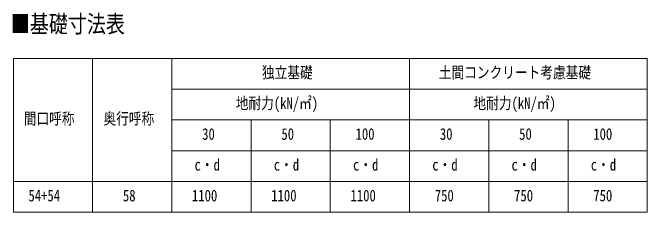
# Model space of a CAD drawing. Units: millimetres, scale not verified. Extents: x -16820 to 16820, y -11880 to 11880.
# Drawn here: x 973 to 8180, y -3479 to -1209 of the extents above; entities that cross this region are included whole.
import ezdxf
from ezdxf.enums import TextEntityAlignment as Align

# ---------------------------------------------------------------- set-up
doc = ezdxf.new("R2010")
doc.units = ezdxf.units.MM
doc.header["$LTSCALE"] = 60
doc.layers.add('0-1_TABLE1', color=7, linetype='Continuous', lineweight=18)
doc.layers.add('0-2_USER1', color=3, linetype='Continuous')
doc.styles.add('ＭＳ ゴシック', font='')
doc.styles.get('ＭＳ ゴシック').set_extended_font_data('MS Gothic')

msp = doc.modelspace()

# ---------------------------------------------------------------- linework, layer by layer
at = {"layer": '0-1_TABLE1'}
for p, q in [((980.08, -1728.88), (8180.08, -1728.88)), ((1880.08, -1728.88), (1880.08, -3478.88)), ((2780.08, -1728.88), (2780.08, -3478.88)), ((5480.08, -1728.88), (5480.08, -3478.88)), ((2780.08, -2078.88), (8180.08, -2078.88)), ((2780.08, -2428.88), (8180.08, -2428.88)), ((3680.08, -2428.88), (3680.08, -3478.88)), ((4580.08, -2428.88), (4580.08, -3478.88)), ((6380.08, -2428.88), (6380.08, -3478.88)), ((7280.08, -2428.88), (7280.08, -3478.88)), ((2780.08, -2778.88), (8180.08, -2778.88))]:
    msp.add_line(p, q, dxfattribs=at)
for points in [[(980.08, -1728.88), (980.08, -3128.88), (980.08, -3478.88)], [(8180.08, -1728.88), (8180.08, -2428.88), (8180.08, -3478.88)], [(980.08, -3128.88), (1880.08, -3128.88), (8180.08, -3128.88)], [(980.08, -3478.88), (1880.08, -3478.88), (8180.08, -3478.88)]]:
    msp.add_lwpolyline(points, dxfattribs=at)

# ---------------------------------------------------------------- texts
at = {"layer": '0-1_TABLE1', "style": 'ＭＳ ゴシック', "width": 0.8}
for s, p in [('独立基礎', (3803.68, -1993.88)), ('土間コンクリート考慮基礎', (5812.48, -1993.88)), ('地耐力(kN/㎡)', (3506.08, -2343.88)), ('地耐力(kN/㎡)', (6206.08, -2343.88)), ('間口呼称', (1098.88, -2518.88)), ('奥行呼称', (2003.68, -2518.88)), ('30', (3124.48, -2693.88)), ('50', (4024.48, -2693.88)), ('100', (4866.88, -2693.88)), ('30', (5824.48, -2693.88)), ('50', (6724.48, -2693.88)), ('100', (7566.88, -2693.88)), ('c・d', (3038.08, -3043.88)), ('c・d', (3938.08, -3043.88)), ('c・d', (4838.08, -3043.88)), ('c・d', (5738.08, -3043.88)), ('c・d', (6638.08, -3043.88)), ('c・d', (7538.08, -3043.88)), ('54+54', (1151.68, -3393.88)), ('58', (2224.48, -3393.88)), ('1100', (3009.28, -3393.88)), ('1100', (3909.28, -3393.88)), ('1100', (4809.28, -3393.88)), ('750', (5766.88, -3393.88)), ('750', (6666.88, -3393.88)), ('750', (7566.88, -3393.88))]:
    msp.add_text(s, height=132, dxfattribs=at).set_placement(p, align=Align.BOTTOM_LEFT)
at = {"layer": '0-2_USER1', "style": 'ＭＳ ゴシック', "width": 0.8}
msp.add_text('■基礎寸法表', height=197.9, dxfattribs=at).set_placement((951.2, -1495), align=Align.BOTTOM_LEFT)

doc.saveas('drawing.dxf')
